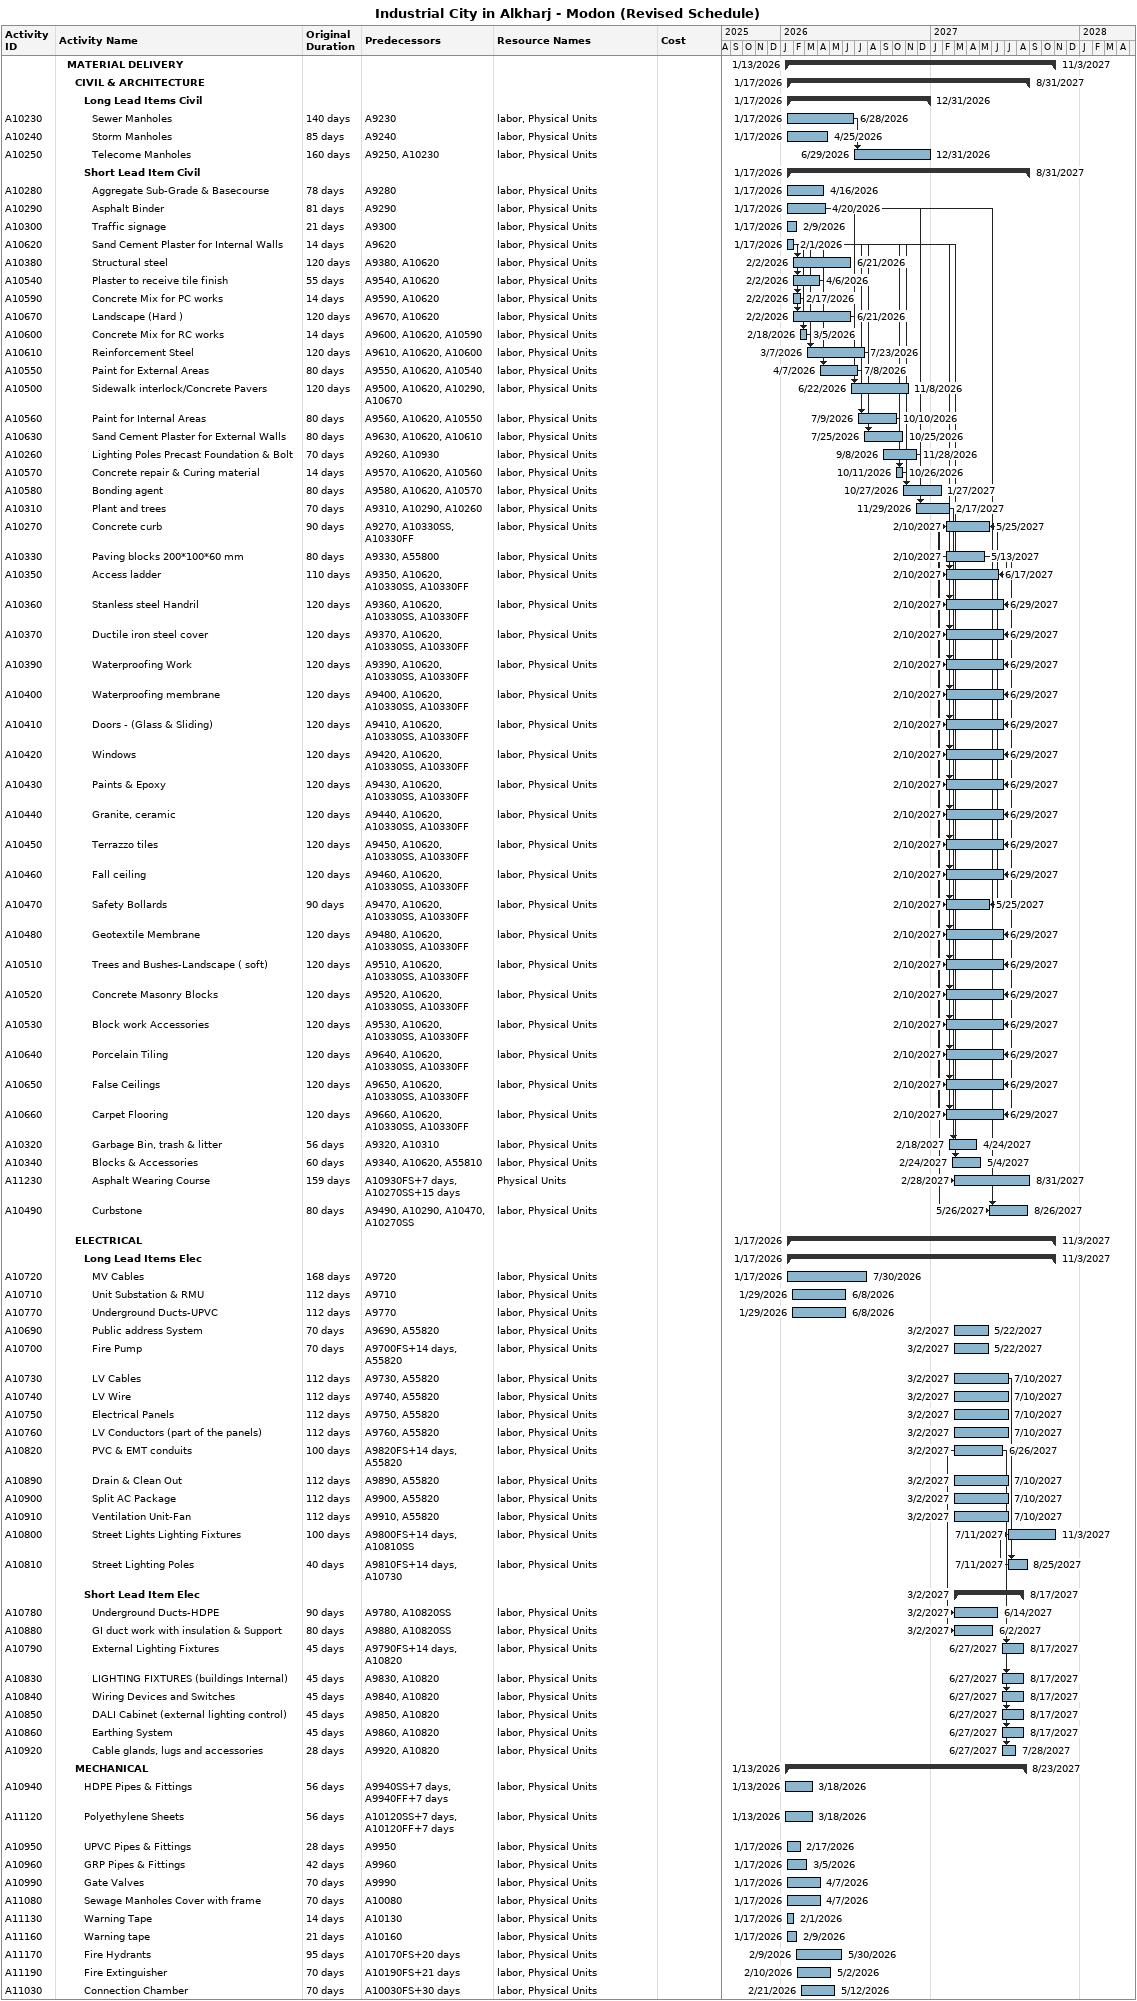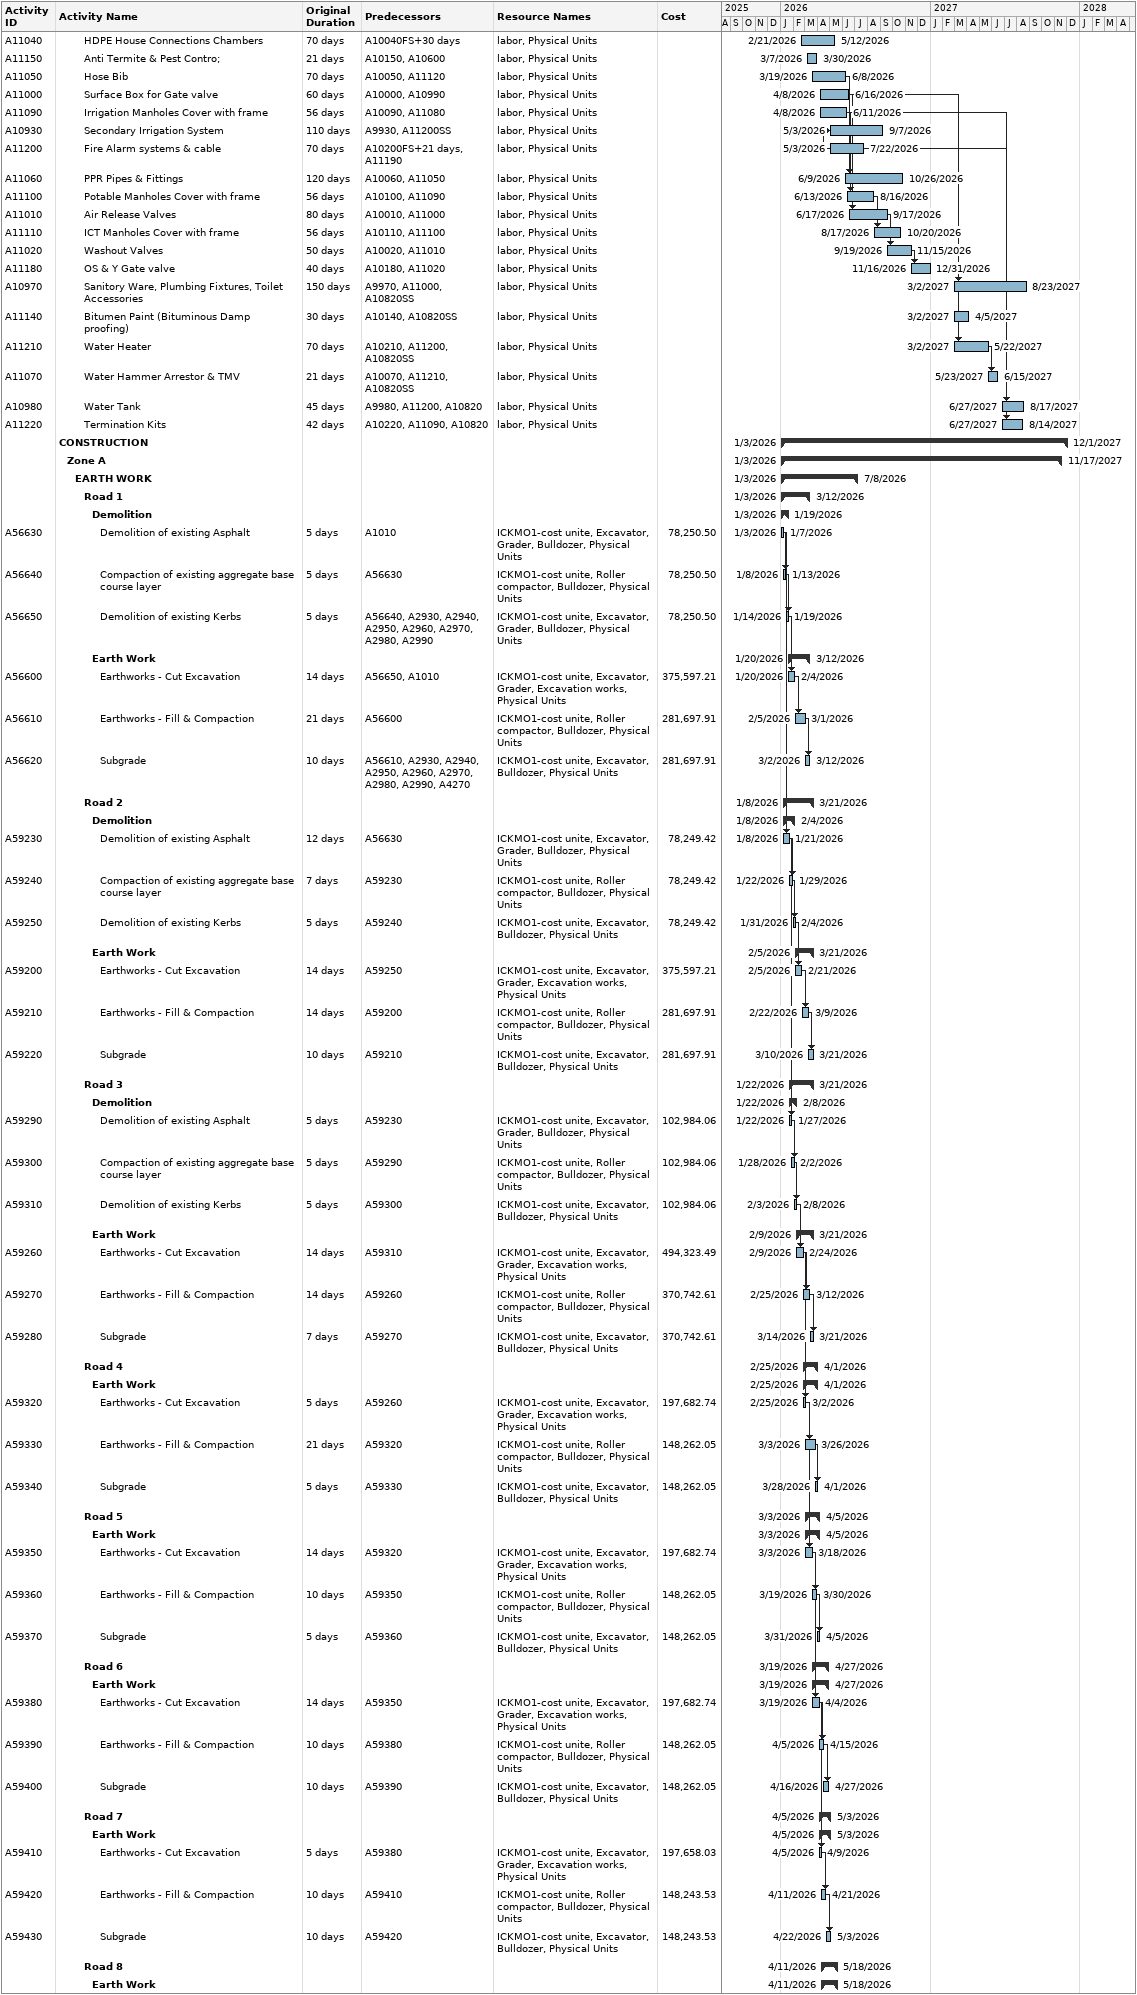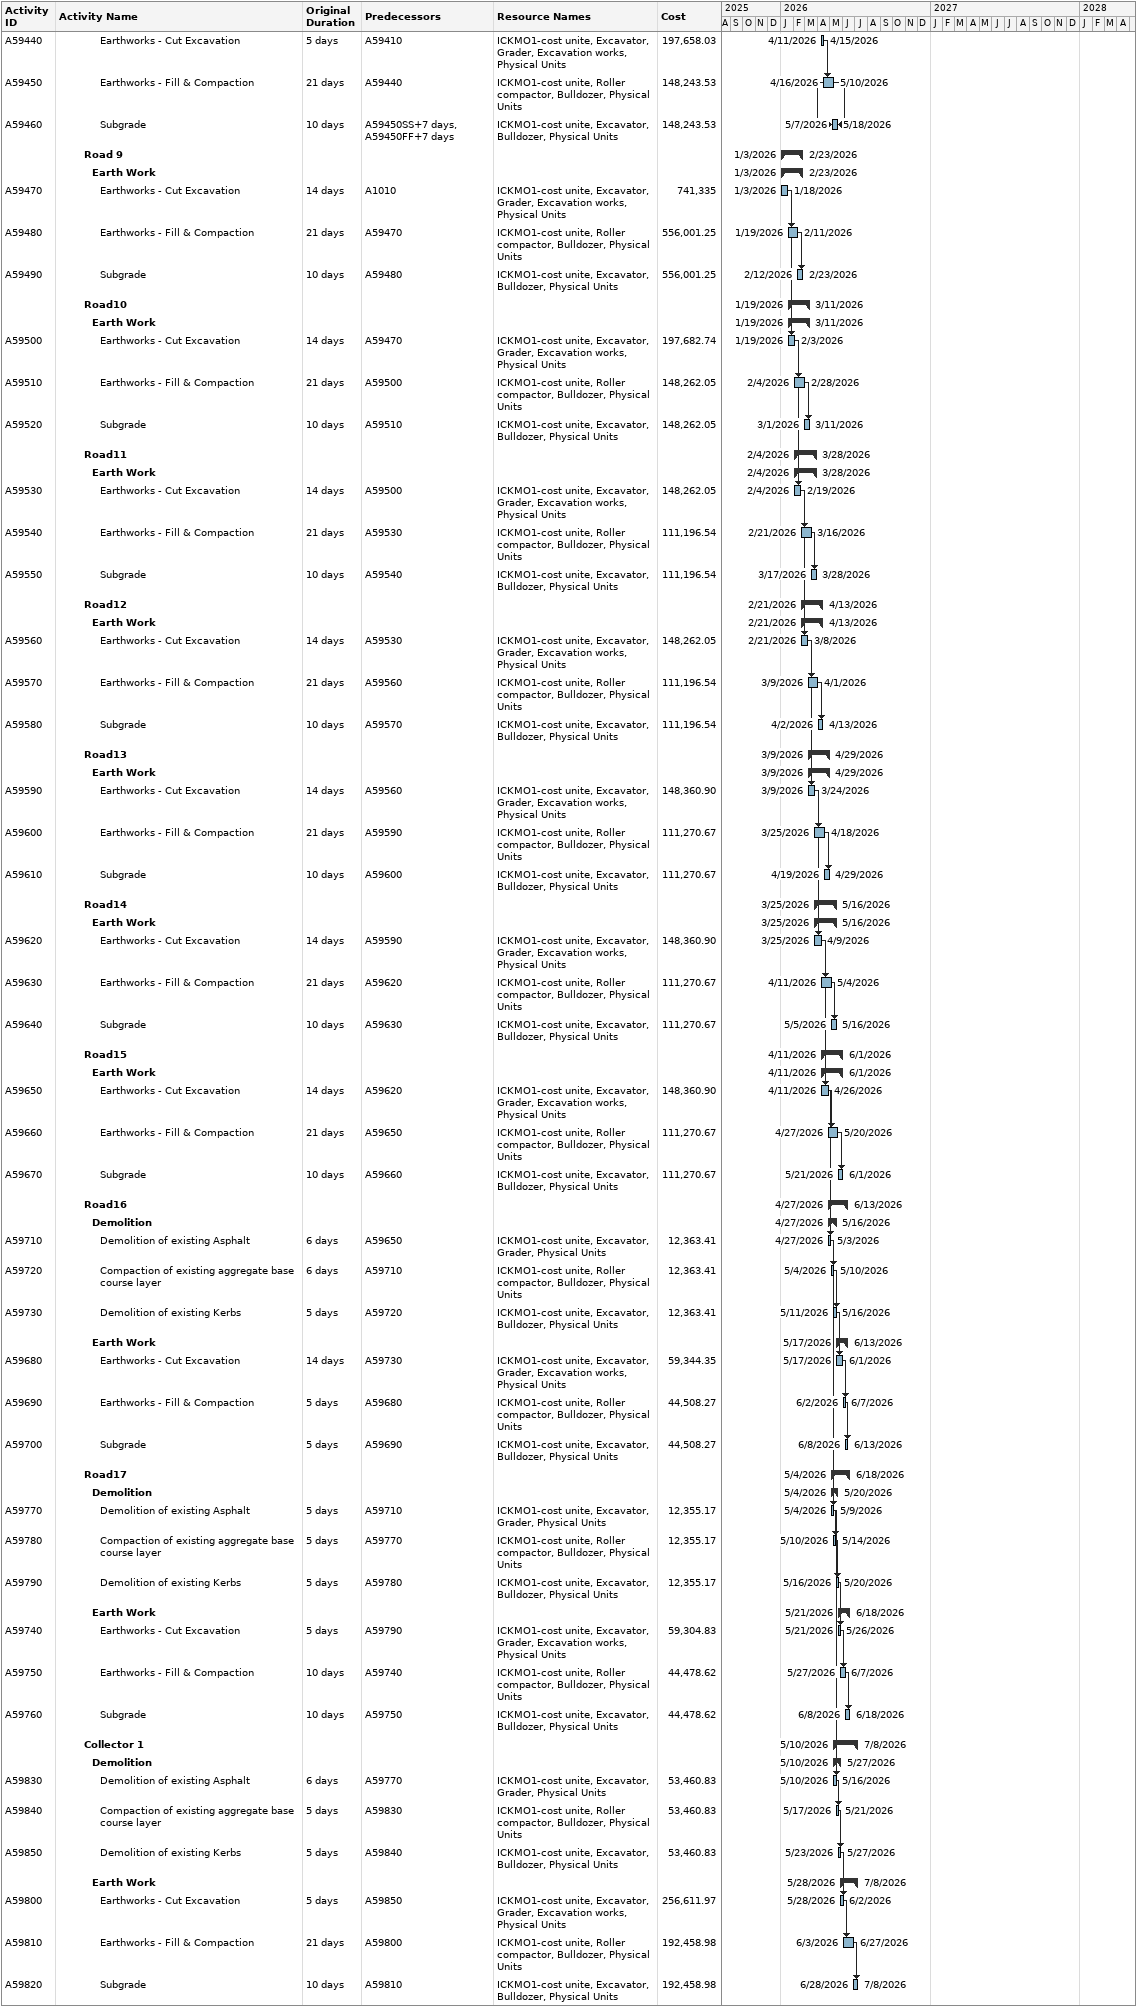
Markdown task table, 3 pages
Industrial City in Alkharj - Modon (Revised Schedule)

| ID | Level | Task | Original duration | Start | Finish | Predecessors | Resources | Cost |
|---|---|---|---|---|---|---|---|---|
|  | 2 | **MATERIAL DELIVERY** |  | 2026-01-13 | 2027-11-03 |  |  |  |
|  | 3 | **CIVIL & ARCHITECTURE** |  | 2026-01-17 | 2027-08-31 |  |  |  |
|  | 4 | **Long Lead Items Civil** |  | 2026-01-17 | 2026-12-31 |  |  |  |
| A10230 | 5 | Sewer Manholes | 140d | 2026-01-17 | 2026-06-28 | A9230 | labor, Physical Units |  |
| A10240 | 5 | Storm Manholes | 85d | 2026-01-17 | 2026-04-25 | A9240 | labor, Physical Units |  |
| A10250 | 5 | Telecome Manholes | 160d | 2026-06-29 | 2026-12-31 | A9250, A10230 | labor, Physical Units |  |
|  | 4 | **Short Lead Item Civil** |  | 2026-01-17 | 2027-08-31 |  |  |  |
| A10280 | 5 | Aggregate Sub-Grade & Basecourse | 78d | 2026-01-17 | 2026-04-16 | A9280 | labor, Physical Units |  |
| A10290 | 5 | Asphalt Binder | 81d | 2026-01-17 | 2026-04-20 | A9290 | labor, Physical Units |  |
| A10300 | 5 | Traffic signage | 21d | 2026-01-17 | 2026-02-09 | A9300 | labor, Physical Units |  |
| A10620 | 5 | Sand Cement Plaster for Internal Walls | 14d | 2026-01-17 | 2026-02-01 | A9620 | labor, Physical Units |  |
| A10380 | 5 | Structural steel | 120d | 2026-02-02 | 2026-06-21 | A9380, A10620 | labor, Physical Units |  |
| A10540 | 5 | Plaster to receive tile finish | 55d | 2026-02-02 | 2026-04-06 | A9540, A10620 | labor, Physical Units |  |
| A10590 | 5 | Concrete Mix for PC works | 14d | 2026-02-02 | 2026-02-17 | A9590, A10620 | labor, Physical Units |  |
| A10670 | 5 | Landscape (Hard ) | 120d | 2026-02-02 | 2026-06-21 | A9670, A10620 | labor, Physical Units |  |
| A10600 | 5 | Concrete Mix for RC works | 14d | 2026-02-18 | 2026-03-05 | A9600, A10620, A10590 | labor, Physical Units |  |
| A10610 | 5 | Reinforcement Steel | 120d | 2026-03-07 | 2026-07-23 | A9610, A10620, A10600 | labor, Physical Units |  |
| A10550 | 5 | Paint for External Areas | 80d | 2026-04-07 | 2026-07-08 | A9550, A10620, A10540 | labor, Physical Units |  |
| A10500 | 5 | Sidewalk interlock/Concrete Pavers | 120d | 2026-06-22 | 2026-11-08 | A9500, A10620, A10290, A10670 | labor, Physical Units |  |
| A10560 | 5 | Paint for Internal Areas | 80d | 2026-07-09 | 2026-10-10 | A9560, A10620, A10550 | labor, Physical Units |  |
| A10630 | 5 | Sand Cement Plaster for External Walls | 80d | 2026-07-25 | 2026-10-25 | A9630, A10620, A10610 | labor, Physical Units |  |
| A10260 | 5 | Lighting Poles Precast Foundation & Bolt | 70d | 2026-09-08 | 2026-11-28 | A9260, A10930 | labor, Physical Units |  |
| A10570 | 5 | Concrete repair & Curing material | 14d | 2026-10-11 | 2026-10-26 | A9570, A10620, A10560 | labor, Physical Units |  |
| A10580 | 5 | Bonding agent | 80d | 2026-10-27 | 2027-01-27 | A9580, A10620, A10570 | labor, Physical Units |  |
| A10310 | 5 | Plant and trees | 70d | 2026-11-29 | 2027-02-17 | A9310, A10290, A10260 | labor, Physical Units |  |
| A10270 | 5 | Concrete curb | 90d | 2027-02-10 | 2027-05-25 | A9270, A10330SS, A10330FF | labor, Physical Units |  |
| A10330 | 5 | Paving blocks 200*100*60 mm | 80d | 2027-02-10 | 2027-05-13 | A9330, A55800 | labor, Physical Units |  |
| A10350 | 5 | Access ladder | 110d | 2027-02-10 | 2027-06-17 | A9350, A10620, A10330SS, A10330FF | labor, Physical Units |  |
| A10360 | 5 | Stanless steel Handril | 120d | 2027-02-10 | 2027-06-29 | A9360, A10620, A10330SS, A10330FF | labor, Physical Units |  |
| A10370 | 5 | Ductile iron steel cover | 120d | 2027-02-10 | 2027-06-29 | A9370, A10620, A10330SS, A10330FF | labor, Physical Units |  |
| A10390 | 5 | Waterproofing Work | 120d | 2027-02-10 | 2027-06-29 | A9390, A10620, A10330SS, A10330FF | labor, Physical Units |  |
| A10400 | 5 | Waterproofing membrane | 120d | 2027-02-10 | 2027-06-29 | A9400, A10620, A10330SS, A10330FF | labor, Physical Units |  |
| A10410 | 5 | Doors - (Glass & Sliding) | 120d | 2027-02-10 | 2027-06-29 | A9410, A10620, A10330SS, A10330FF | labor, Physical Units |  |
| A10420 | 5 | Windows | 120d | 2027-02-10 | 2027-06-29 | A9420, A10620, A10330SS, A10330FF | labor, Physical Units |  |
| A10430 | 5 | Paints & Epoxy | 120d | 2027-02-10 | 2027-06-29 | A9430, A10620, A10330SS, A10330FF | labor, Physical Units |  |
| A10440 | 5 | Granite, ceramic | 120d | 2027-02-10 | 2027-06-29 | A9440, A10620, A10330SS, A10330FF | labor, Physical Units |  |
| A10450 | 5 | Terrazzo tiles | 120d | 2027-02-10 | 2027-06-29 | A9450, A10620, A10330SS, A10330FF | labor, Physical Units |  |
| A10460 | 5 | Fall ceiling | 120d | 2027-02-10 | 2027-06-29 | A9460, A10620, A10330SS, A10330FF | labor, Physical Units |  |
| A10470 | 5 | Safety Bollards | 90d | 2027-02-10 | 2027-05-25 | A9470, A10620, A10330SS, A10330FF | labor, Physical Units |  |
| A10480 | 5 | Geotextile Membrane | 120d | 2027-02-10 | 2027-06-29 | A9480, A10620, A10330SS, A10330FF | labor, Physical Units |  |
| A10510 | 5 | Trees and Bushes-Landscape ( soft) | 120d | 2027-02-10 | 2027-06-29 | A9510, A10620, A10330SS, A10330FF | labor, Physical Units |  |
| A10520 | 5 | Concrete Masonry Blocks | 120d | 2027-02-10 | 2027-06-29 | A9520, A10620, A10330SS, A10330FF | labor, Physical Units |  |
| A10530 | 5 | Block work Accessories | 120d | 2027-02-10 | 2027-06-29 | A9530, A10620, A10330SS, A10330FF | labor, Physical Units |  |
| A10640 | 5 | Porcelain Tiling | 120d | 2027-02-10 | 2027-06-29 | A9640, A10620, A10330SS, A10330FF | labor, Physical Units |  |
| A10650 | 5 | False Ceilings | 120d | 2027-02-10 | 2027-06-29 | A9650, A10620, A10330SS, A10330FF | labor, Physical Units |  |
| A10660 | 5 | Carpet Flooring | 120d | 2027-02-10 | 2027-06-29 | A9660, A10620, A10330SS, A10330FF | labor, Physical Units |  |
| A10320 | 5 | Garbage Bin, trash & litter | 56d | 2027-02-18 | 2027-04-24 | A9320, A10310 | labor, Physical Units |  |
| A10340 | 5 | Blocks & Accessories | 60d | 2027-02-24 | 2027-05-04 | A9340, A10620, A55810 | labor, Physical Units |  |
| A11230 | 5 | Asphalt Wearing Course | 159d | 2027-02-28 | 2027-08-31 | A10930FS+7d, A10270SS+15d | Physical Units |  |
| A10490 | 5 | Curbstone | 80d | 2027-05-26 | 2027-08-26 | A9490, A10290, A10470, A10270SS | labor, Physical Units |  |
|  | 3 | **ELECTRICAL** |  | 2026-01-17 | 2027-11-03 |  |  |  |
|  | 4 | **Long Lead Items Elec** |  | 2026-01-17 | 2027-11-03 |  |  |  |
| A10720 | 5 | MV Cables | 168d | 2026-01-17 | 2026-07-30 | A9720 | labor, Physical Units |  |
| A10710 | 5 | Unit Substation & RMU | 112d | 2026-01-29 | 2026-06-08 | A9710 | labor, Physical Units |  |
| A10770 | 5 | Underground Ducts-UPVC | 112d | 2026-01-29 | 2026-06-08 | A9770 | labor, Physical Units |  |
| A10690 | 5 | Public address System | 70d | 2027-03-02 | 2027-05-22 | A9690, A55820 | labor, Physical Units |  |
| A10700 | 5 | Fire Pump | 70d | 2027-03-02 | 2027-05-22 | A9700FS+14d, A55820 | labor, Physical Units |  |
| A10730 | 5 | LV Cables | 112d | 2027-03-02 | 2027-07-10 | A9730, A55820 | labor, Physical Units |  |
| A10740 | 5 | LV Wire | 112d | 2027-03-02 | 2027-07-10 | A9740, A55820 | labor, Physical Units |  |
| A10750 | 5 | Electrical Panels | 112d | 2027-03-02 | 2027-07-10 | A9750, A55820 | labor, Physical Units |  |
| A10760 | 5 | LV Conductors (part of the panels) | 112d | 2027-03-02 | 2027-07-10 | A9760, A55820 | labor, Physical Units |  |
| A10820 | 5 | PVC & EMT conduits | 100d | 2027-03-02 | 2027-06-26 | A9820FS+14d, A55820 | labor, Physical Units |  |
| A10890 | 5 | Drain & Clean Out | 112d | 2027-03-02 | 2027-07-10 | A9890, A55820 | labor, Physical Units |  |
| A10900 | 5 | Split AC Package | 112d | 2027-03-02 | 2027-07-10 | A9900, A55820 | labor, Physical Units |  |
| A10910 | 5 | Ventilation Unit-Fan | 112d | 2027-03-02 | 2027-07-10 | A9910, A55820 | labor, Physical Units |  |
| A10800 | 5 | Street Lights Lighting Fixtures | 100d | 2027-07-11 | 2027-11-03 | A9800FS+14d, A10810SS | labor, Physical Units |  |
| A10810 | 5 | Street Lighting Poles | 40d | 2027-07-11 | 2027-08-25 | A9810FS+14d, A10730 | labor, Physical Units |  |
|  | 4 | **Short Lead Item Elec** |  | 2027-03-02 | 2027-08-17 |  |  |  |
| A10780 | 5 | Underground Ducts-HDPE | 90d | 2027-03-02 | 2027-06-14 | A9780, A10820SS | labor, Physical Units |  |
| A10880 | 5 | GI duct work with insulation & Support | 80d | 2027-03-02 | 2027-06-02 | A9880, A10820SS | labor, Physical Units |  |
| A10790 | 5 | External Lighting Fixtures | 45d | 2027-06-27 | 2027-08-17 | A9790FS+14d, A10820 | labor, Physical Units |  |
| A10830 | 5 | LIGHTING FIXTURES (buildings Internal) | 45d | 2027-06-27 | 2027-08-17 | A9830, A10820 | labor, Physical Units |  |
| A10840 | 5 | Wiring Devices and Switches | 45d | 2027-06-27 | 2027-08-17 | A9840, A10820 | labor, Physical Units |  |
| A10850 | 5 | DALI Cabinet (external lighting control) | 45d | 2027-06-27 | 2027-08-17 | A9850, A10820 | labor, Physical Units |  |
| A10860 | 5 | Earthing System | 45d | 2027-06-27 | 2027-08-17 | A9860, A10820 | labor, Physical Units |  |
| A10920 | 5 | Cable glands, lugs and accessories | 28d | 2027-06-27 | 2027-07-28 | A9920, A10820 | labor, Physical Units |  |
|  | 3 | **MECHANICAL** |  | 2026-01-13 | 2027-08-23 |  |  |  |
| A10940 | 4 | HDPE Pipes & Fittings | 56d | 2026-01-13 | 2026-03-18 | A9940SS+7d, A9940FF+7d | labor, Physical Units |  |
| A11120 | 4 | Polyethylene Sheets | 56d | 2026-01-13 | 2026-03-18 | A10120SS+7d, A10120FF+7d | labor, Physical Units |  |
| A10950 | 4 | UPVC Pipes & Fittings | 28d | 2026-01-17 | 2026-02-17 | A9950 | labor, Physical Units |  |
| A10960 | 4 | GRP Pipes & Fittings | 42d | 2026-01-17 | 2026-03-05 | A9960 | labor, Physical Units |  |
| A10990 | 4 | Gate Valves | 70d | 2026-01-17 | 2026-04-07 | A9990 | labor, Physical Units |  |
| A11080 | 4 | Sewage Manholes Cover with frame | 70d | 2026-01-17 | 2026-04-07 | A10080 | labor, Physical Units |  |
| A11130 | 4 | Warning Tape | 14d | 2026-01-17 | 2026-02-01 | A10130 | labor, Physical Units |  |
| A11160 | 4 | Warning tape | 21d | 2026-01-17 | 2026-02-09 | A10160 | labor, Physical Units |  |
| A11170 | 4 | Fire Hydrants | 95d | 2026-02-09 | 2026-05-30 | A10170FS+20d | labor, Physical Units |  |
| A11190 | 4 | Fire Extinguisher | 70d | 2026-02-10 | 2026-05-02 | A10190FS+21d | labor, Physical Units |  |
| A11030 | 4 | Connection Chamber | 70d | 2026-02-21 | 2026-05-12 | A10030FS+30d | labor, Physical Units |  |
| A11040 | 4 | HDPE House Connections Chambers | 70d | 2026-02-21 | 2026-05-12 | A10040FS+30d | labor, Physical Units |  |
| A11150 | 4 | Anti Termite & Pest Contro; | 21d | 2026-03-07 | 2026-03-30 | A10150, A10600 | labor, Physical Units |  |
| A11050 | 4 | Hose Bib | 70d | 2026-03-19 | 2026-06-08 | A10050, A11120 | labor, Physical Units |  |
| A11000 | 4 | Surface Box for Gate valve | 60d | 2026-04-08 | 2026-06-16 | A10000, A10990 | labor, Physical Units |  |
| A11090 | 4 | Irrigation Manholes Cover with frame | 56d | 2026-04-08 | 2026-06-11 | A10090, A11080 | labor, Physical Units |  |
| A10930 | 4 | Secondary Irrigation System | 110d | 2026-05-03 | 2026-09-07 | A9930, A11200SS | labor, Physical Units |  |
| A11200 | 4 | Fire Alarm systems & cable | 70d | 2026-05-03 | 2026-07-22 | A10200FS+21d, A11190 | labor, Physical Units |  |
| A11060 | 4 | PPR Pipes & Fittings | 120d | 2026-06-09 | 2026-10-26 | A10060, A11050 | labor, Physical Units |  |
| A11100 | 4 | Potable Manholes Cover with frame | 56d | 2026-06-13 | 2026-08-16 | A10100, A11090 | labor, Physical Units |  |
| A11010 | 4 | Air Release Valves | 80d | 2026-06-17 | 2026-09-17 | A10010, A11000 | labor, Physical Units |  |
| A11110 | 4 | ICT Manholes Cover with frame | 56d | 2026-08-17 | 2026-10-20 | A10110, A11100 | labor, Physical Units |  |
| A11020 | 4 | Washout Valves | 50d | 2026-09-19 | 2026-11-15 | A10020, A11010 | labor, Physical Units |  |
| A11180 | 4 | OS & Y Gate valve | 40d | 2026-11-16 | 2026-12-31 | A10180, A11020 | labor, Physical Units |  |
| A10970 | 4 | Sanitory Ware, Plumbing Fixtures, Toilet Accessories | 150d | 2027-03-02 | 2027-08-23 | A9970, A11000, A10820SS | labor, Physical Units |  |
| A11140 | 4 | Bitumen Paint (Bituminous Damp proofing) | 30d | 2027-03-02 | 2027-04-05 | A10140, A10820SS | labor, Physical Units |  |
| A11210 | 4 | Water Heater | 70d | 2027-03-02 | 2027-05-22 | A10210, A11200, A10820SS | labor, Physical Units |  |
| A11070 | 4 | Water Hammer Arrestor & TMV | 21d | 2027-05-23 | 2027-06-15 | A10070, A11210, A10820SS | labor, Physical Units |  |
| A10980 | 4 | Water Tank | 45d | 2027-06-27 | 2027-08-17 | A9980, A11200, A10820 | labor, Physical Units |  |
| A11220 | 4 | Termination Kits | 42d | 2027-06-27 | 2027-08-14 | A10220, A11090, A10820 | labor, Physical Units |  |
|  | 1 | **CONSTRUCTION** |  | 2026-01-03 | 2027-12-01 |  |  |  |
|  | 2 | **Zone A** |  | 2026-01-03 | 2027-11-17 |  |  |  |
|  | 3 | **EARTH WORK** |  | 2026-01-03 | 2026-07-08 |  |  |  |
|  | 4 | **Road 1** |  | 2026-01-03 | 2026-03-12 |  |  |  |
|  | 5 | **Demolition** |  | 2026-01-03 | 2026-01-19 |  |  |  |
| A56630 | 6 | Demolition of existing Asphalt | 5d | 2026-01-03 | 2026-01-07 | A1010 | ICKMO1-cost unite, Excavator, Grader, Bulldozer, Physical Units | 78250.50 |
| A56640 | 6 | Compaction of existing aggregate base course layer | 5d | 2026-01-08 | 2026-01-13 | A56630 | ICKMO1-cost unite, Roller compactor, Bulldozer, Physical Units | 78250.50 |
| A56650 | 6 | Demolition of existing Kerbs | 5d | 2026-01-14 | 2026-01-19 | A56640, A2930, A2940, A2950, A2960, A2970, A2980, A2990 | ICKMO1-cost unite, Excavator, Grader, Bulldozer, Physical Units | 78250.50 |
|  | 5 | **Earth Work** |  | 2026-01-20 | 2026-03-12 |  |  |  |
| A56600 | 6 | Earthworks - Cut Excavation | 14d | 2026-01-20 | 2026-02-04 | A56650, A1010 | ICKMO1-cost unite, Excavator, Grader, Excavation works, Physical Units | 375597.21 |
| A56610 | 6 | Earthworks - Fill & Compaction | 21d | 2026-02-05 | 2026-03-01 | A56600 | ICKMO1-cost unite, Roller compactor, Bulldozer, Physical Units | 281697.91 |
| A56620 | 6 | Subgrade | 10d | 2026-03-02 | 2026-03-12 | A56610, A2930, A2940, A2950, A2960, A2970, A2980, A2990, A4270 | ICKMO1-cost unite, Excavator, Bulldozer, Physical Units | 281697.91 |
|  | 4 | **Road 2** |  | 2026-01-08 | 2026-03-21 |  |  |  |
|  | 5 | **Demolition** |  | 2026-01-08 | 2026-02-04 |  |  |  |
| A59230 | 6 | Demolition of existing Asphalt | 12d | 2026-01-08 | 2026-01-21 | A56630 | ICKMO1-cost unite, Excavator, Grader, Bulldozer, Physical Units | 78249.42 |
| A59240 | 6 | Compaction of existing aggregate base course layer | 7d | 2026-01-22 | 2026-01-29 | A59230 | ICKMO1-cost unite, Roller compactor, Bulldozer, Physical Units | 78249.42 |
| A59250 | 6 | Demolition of existing Kerbs | 5d | 2026-01-31 | 2026-02-04 | A59240 | ICKMO1-cost unite, Excavator, Bulldozer, Physical Units | 78249.42 |
|  | 5 | **Earth Work** |  | 2026-02-05 | 2026-03-21 |  |  |  |
| A59200 | 6 | Earthworks - Cut Excavation | 14d | 2026-02-05 | 2026-02-21 | A59250 | ICKMO1-cost unite, Excavator, Grader, Excavation works, Physical Units | 375597.21 |
| A59210 | 6 | Earthworks - Fill & Compaction | 14d | 2026-02-22 | 2026-03-09 | A59200 | ICKMO1-cost unite, Roller compactor, Bulldozer, Physical Units | 281697.91 |
| A59220 | 6 | Subgrade | 10d | 2026-03-10 | 2026-03-21 | A59210 | ICKMO1-cost unite, Excavator, Bulldozer, Physical Units | 281697.91 |
|  | 4 | **Road 3** |  | 2026-01-22 | 2026-03-21 |  |  |  |
|  | 5 | **Demolition** |  | 2026-01-22 | 2026-02-08 |  |  |  |
| A59290 | 6 | Demolition of existing Asphalt | 5d | 2026-01-22 | 2026-01-27 | A59230 | ICKMO1-cost unite, Excavator, Grader, Bulldozer, Physical Units | 102984.06 |
| A59300 | 6 | Compaction of existing aggregate base course layer | 5d | 2026-01-28 | 2026-02-02 | A59290 | ICKMO1-cost unite, Roller compactor, Bulldozer, Physical Units | 102984.06 |
| A59310 | 6 | Demolition of existing Kerbs | 5d | 2026-02-03 | 2026-02-08 | A59300 | ICKMO1-cost unite, Excavator, Bulldozer, Physical Units | 102984.06 |
|  | 5 | **Earth Work** |  | 2026-02-09 | 2026-03-21 |  |  |  |
| A59260 | 6 | Earthworks - Cut Excavation | 14d | 2026-02-09 | 2026-02-24 | A59310 | ICKMO1-cost unite, Excavator, Grader, Excavation works, Physical Units | 494323.49 |
| A59270 | 6 | Earthworks - Fill & Compaction | 14d | 2026-02-25 | 2026-03-12 | A59260 | ICKMO1-cost unite, Roller compactor, Bulldozer, Physical Units | 370742.61 |
| A59280 | 6 | Subgrade | 7d | 2026-03-14 | 2026-03-21 | A59270 | ICKMO1-cost unite, Excavator, Bulldozer, Physical Units | 370742.61 |
|  | 4 | **Road 4** |  | 2026-02-25 | 2026-04-01 |  |  |  |
|  | 5 | **Earth Work** |  | 2026-02-25 | 2026-04-01 |  |  |  |
| A59320 | 6 | Earthworks - Cut Excavation | 5d | 2026-02-25 | 2026-03-02 | A59260 | ICKMO1-cost unite, Excavator, Grader, Excavation works, Physical Units | 197682.74 |
| A59330 | 6 | Earthworks - Fill & Compaction | 21d | 2026-03-03 | 2026-03-26 | A59320 | ICKMO1-cost unite, Roller compactor, Bulldozer, Physical Units | 148262.05 |
| A59340 | 6 | Subgrade | 5d | 2026-03-28 | 2026-04-01 | A59330 | ICKMO1-cost unite, Excavator, Bulldozer, Physical Units | 148262.05 |
|  | 4 | **Road 5** |  | 2026-03-03 | 2026-04-05 |  |  |  |
|  | 5 | **Earth Work** |  | 2026-03-03 | 2026-04-05 |  |  |  |
| A59350 | 6 | Earthworks - Cut Excavation | 14d | 2026-03-03 | 2026-03-18 | A59320 | ICKMO1-cost unite, Excavator, Grader, Excavation works, Physical Units | 197682.74 |
| A59360 | 6 | Earthworks - Fill & Compaction | 10d | 2026-03-19 | 2026-03-30 | A59350 | ICKMO1-cost unite, Roller compactor, Bulldozer, Physical Units | 148262.05 |
| A59370 | 6 | Subgrade | 5d | 2026-03-31 | 2026-04-05 | A59360 | ICKMO1-cost unite, Excavator, Bulldozer, Physical Units | 148262.05 |
|  | 4 | **Road 6** |  | 2026-03-19 | 2026-04-27 |  |  |  |
|  | 5 | **Earth Work** |  | 2026-03-19 | 2026-04-27 |  |  |  |
| A59380 | 6 | Earthworks - Cut Excavation | 14d | 2026-03-19 | 2026-04-04 | A59350 | ICKMO1-cost unite, Excavator, Grader, Excavation works, Physical Units | 197682.74 |
| A59390 | 6 | Earthworks - Fill & Compaction | 10d | 2026-04-05 | 2026-04-15 | A59380 | ICKMO1-cost unite, Roller compactor, Bulldozer, Physical Units | 148262.05 |
| A59400 | 6 | Subgrade | 10d | 2026-04-16 | 2026-04-27 | A59390 | ICKMO1-cost unite, Excavator, Bulldozer, Physical Units | 148262.05 |
|  | 4 | **Road 7** |  | 2026-04-05 | 2026-05-03 |  |  |  |
|  | 5 | **Earth Work** |  | 2026-04-05 | 2026-05-03 |  |  |  |
| A59410 | 6 | Earthworks - Cut Excavation | 5d | 2026-04-05 | 2026-04-09 | A59380 | ICKMO1-cost unite, Excavator, Grader, Excavation works, Physical Units | 197658.03 |
| A59420 | 6 | Earthworks - Fill & Compaction | 10d | 2026-04-11 | 2026-04-21 | A59410 | ICKMO1-cost unite, Roller compactor, Bulldozer, Physical Units | 148243.53 |
| A59430 | 6 | Subgrade | 10d | 2026-04-22 | 2026-05-03 | A59420 | ICKMO1-cost unite, Excavator, Bulldozer, Physical Units | 148243.53 |
|  | 4 | **Road 8** |  | 2026-04-11 | 2026-05-18 |  |  |  |
|  | 5 | **Earth Work** |  | 2026-04-11 | 2026-05-18 |  |  |  |
| A59440 | 6 | Earthworks - Cut Excavation | 5d | 2026-04-11 | 2026-04-15 | A59410 | ICKMO1-cost unite, Excavator, Grader, Excavation works, Physical Units | 197658.03 |
| A59450 | 6 | Earthworks - Fill & Compaction | 21d | 2026-04-16 | 2026-05-10 | A59440 | ICKMO1-cost unite, Roller compactor, Bulldozer, Physical Units | 148243.53 |
| A59460 | 6 | Subgrade | 10d | 2026-05-07 | 2026-05-18 | A59450SS+7d, A59450FF+7d | ICKMO1-cost unite, Excavator, Bulldozer, Physical Units | 148243.53 |
|  | 4 | **Road 9** |  | 2026-01-03 | 2026-02-23 |  |  |  |
|  | 5 | **Earth Work** |  | 2026-01-03 | 2026-02-23 |  |  |  |
| A59470 | 6 | Earthworks - Cut Excavation | 14d | 2026-01-03 | 2026-01-18 | A1010 | ICKMO1-cost unite, Excavator, Grader, Excavation works, Physical Units | 741335 |
| A59480 | 6 | Earthworks - Fill & Compaction | 21d | 2026-01-19 | 2026-02-11 | A59470 | ICKMO1-cost unite, Roller compactor, Bulldozer, Physical Units | 556001.25 |
| A59490 | 6 | Subgrade | 10d | 2026-02-12 | 2026-02-23 | A59480 | ICKMO1-cost unite, Excavator, Bulldozer, Physical Units | 556001.25 |
|  | 4 | **Road10** |  | 2026-01-19 | 2026-03-11 |  |  |  |
|  | 5 | **Earth Work** |  | 2026-01-19 | 2026-03-11 |  |  |  |
| A59500 | 6 | Earthworks - Cut Excavation | 14d | 2026-01-19 | 2026-02-03 | A59470 | ICKMO1-cost unite, Excavator, Grader, Excavation works, Physical Units | 197682.74 |
| A59510 | 6 | Earthworks - Fill & Compaction | 21d | 2026-02-04 | 2026-02-28 | A59500 | ICKMO1-cost unite, Roller compactor, Bulldozer, Physical Units | 148262.05 |
| A59520 | 6 | Subgrade | 10d | 2026-03-01 | 2026-03-11 | A59510 | ICKMO1-cost unite, Excavator, Bulldozer, Physical Units | 148262.05 |
|  | 4 | **Road11** |  | 2026-02-04 | 2026-03-28 |  |  |  |
|  | 5 | **Earth Work** |  | 2026-02-04 | 2026-03-28 |  |  |  |
| A59530 | 6 | Earthworks - Cut Excavation | 14d | 2026-02-04 | 2026-02-19 | A59500 | ICKMO1-cost unite, Excavator, Grader, Excavation works, Physical Units | 148262.05 |
| A59540 | 6 | Earthworks - Fill & Compaction | 21d | 2026-02-21 | 2026-03-16 | A59530 | ICKMO1-cost unite, Roller compactor, Bulldozer, Physical Units | 111196.54 |
| A59550 | 6 | Subgrade | 10d | 2026-03-17 | 2026-03-28 | A59540 | ICKMO1-cost unite, Excavator, Bulldozer, Physical Units | 111196.54 |
|  | 4 | **Road12** |  | 2026-02-21 | 2026-04-13 |  |  |  |
|  | 5 | **Earth Work** |  | 2026-02-21 | 2026-04-13 |  |  |  |
| A59560 | 6 | Earthworks - Cut Excavation | 14d | 2026-02-21 | 2026-03-08 | A59530 | ICKMO1-cost unite, Excavator, Grader, Excavation works, Physical Units | 148262.05 |
| A59570 | 6 | Earthworks - Fill & Compaction | 21d | 2026-03-09 | 2026-04-01 | A59560 | ICKMO1-cost unite, Roller compactor, Bulldozer, Physical Units | 111196.54 |
| A59580 | 6 | Subgrade | 10d | 2026-04-02 | 2026-04-13 | A59570 | ICKMO1-cost unite, Excavator, Bulldozer, Physical Units | 111196.54 |
|  | 4 | **Road13** |  | 2026-03-09 | 2026-04-29 |  |  |  |
|  | 5 | **Earth Work** |  | 2026-03-09 | 2026-04-29 |  |  |  |
| A59590 | 6 | Earthworks - Cut Excavation | 14d | 2026-03-09 | 2026-03-24 | A59560 | ICKMO1-cost unite, Excavator, Grader, Excavation works, Physical Units | 148360.90 |
| A59600 | 6 | Earthworks - Fill & Compaction | 21d | 2026-03-25 | 2026-04-18 | A59590 | ICKMO1-cost unite, Roller compactor, Bulldozer, Physical Units | 111270.67 |
| A59610 | 6 | Subgrade | 10d | 2026-04-19 | 2026-04-29 | A59600 | ICKMO1-cost unite, Excavator, Bulldozer, Physical Units | 111270.67 |
|  | 4 | **Road14** |  | 2026-03-25 | 2026-05-16 |  |  |  |
|  | 5 | **Earth Work** |  | 2026-03-25 | 2026-05-16 |  |  |  |
| A59620 | 6 | Earthworks - Cut Excavation | 14d | 2026-03-25 | 2026-04-09 | A59590 | ICKMO1-cost unite, Excavator, Grader, Excavation works, Physical Units | 148360.90 |
| A59630 | 6 | Earthworks - Fill & Compaction | 21d | 2026-04-11 | 2026-05-04 | A59620 | ICKMO1-cost unite, Roller compactor, Bulldozer, Physical Units | 111270.67 |
| A59640 | 6 | Subgrade | 10d | 2026-05-05 | 2026-05-16 | A59630 | ICKMO1-cost unite, Excavator, Bulldozer, Physical Units | 111270.67 |
|  | 4 | **Road15** |  | 2026-04-11 | 2026-06-01 |  |  |  |
|  | 5 | **Earth Work** |  | 2026-04-11 | 2026-06-01 |  |  |  |
| A59650 | 6 | Earthworks - Cut Excavation | 14d | 2026-04-11 | 2026-04-26 | A59620 | ICKMO1-cost unite, Excavator, Grader, Excavation works, Physical Units | 148360.90 |
| A59660 | 6 | Earthworks - Fill & Compaction | 21d | 2026-04-27 | 2026-05-20 | A59650 | ICKMO1-cost unite, Roller compactor, Bulldozer, Physical Units | 111270.67 |
| A59670 | 6 | Subgrade | 10d | 2026-05-21 | 2026-06-01 | A59660 | ICKMO1-cost unite, Excavator, Bulldozer, Physical Units | 111270.67 |
|  | 4 | **Road16** |  | 2026-04-27 | 2026-06-13 |  |  |  |
|  | 5 | **Demolition** |  | 2026-04-27 | 2026-05-16 |  |  |  |
| A59710 | 6 | Demolition of existing Asphalt | 6d | 2026-04-27 | 2026-05-03 | A59650 | ICKMO1-cost unite, Excavator, Grader, Physical Units | 12363.41 |
| A59720 | 6 | Compaction of existing aggregate base course layer | 6d | 2026-05-04 | 2026-05-10 | A59710 | ICKMO1-cost unite, Roller compactor, Bulldozer, Physical Units | 12363.41 |
| A59730 | 6 | Demolition of existing Kerbs | 5d | 2026-05-11 | 2026-05-16 | A59720 | ICKMO1-cost unite, Excavator, Bulldozer, Physical Units | 12363.41 |
|  | 5 | **Earth Work** |  | 2026-05-17 | 2026-06-13 |  |  |  |
| A59680 | 6 | Earthworks - Cut Excavation | 14d | 2026-05-17 | 2026-06-01 | A59730 | ICKMO1-cost unite, Excavator, Grader, Excavation works, Physical Units | 59344.35 |
| A59690 | 6 | Earthworks - Fill & Compaction | 5d | 2026-06-02 | 2026-06-07 | A59680 | ICKMO1-cost unite, Roller compactor, Bulldozer, Physical Units | 44508.27 |
| A59700 | 6 | Subgrade | 5d | 2026-06-08 | 2026-06-13 | A59690 | ICKMO1-cost unite, Excavator, Bulldozer, Physical Units | 44508.27 |
|  | 4 | **Road17** |  | 2026-05-04 | 2026-06-18 |  |  |  |
|  | 5 | **Demolition** |  | 2026-05-04 | 2026-05-20 |  |  |  |
| A59770 | 6 | Demolition of existing Asphalt | 5d | 2026-05-04 | 2026-05-09 | A59710 | ICKMO1-cost unite, Excavator, Grader, Physical Units | 12355.17 |
| A59780 | 6 | Compaction of existing aggregate base course layer | 5d | 2026-05-10 | 2026-05-14 | A59770 | ICKMO1-cost unite, Roller compactor, Bulldozer, Physical Units | 12355.17 |
| A59790 | 6 | Demolition of existing Kerbs | 5d | 2026-05-16 | 2026-05-20 | A59780 | ICKMO1-cost unite, Excavator, Bulldozer, Physical Units | 12355.17 |
|  | 5 | **Earth Work** |  | 2026-05-21 | 2026-06-18 |  |  |  |
| A59740 | 6 | Earthworks - Cut Excavation | 5d | 2026-05-21 | 2026-05-26 | A59790 | ICKMO1-cost unite, Excavator, Grader, Excavation works, Physical Units | 59304.83 |
| A59750 | 6 | Earthworks - Fill & Compaction | 10d | 2026-05-27 | 2026-06-07 | A59740 | ICKMO1-cost unite, Roller compactor, Bulldozer, Physical Units | 44478.62 |
| A59760 | 6 | Subgrade | 10d | 2026-06-08 | 2026-06-18 | A59750 | ICKMO1-cost unite, Excavator, Bulldozer, Physical Units | 44478.62 |
|  | 4 | **Collector 1** |  | 2026-05-10 | 2026-07-08 |  |  |  |
|  | 5 | **Demolition** |  | 2026-05-10 | 2026-05-27 |  |  |  |
| A59830 | 6 | Demolition of existing Asphalt | 6d | 2026-05-10 | 2026-05-16 | A59770 | ICKMO1-cost unite, Excavator, Grader, Physical Units | 53460.83 |
| A59840 | 6 | Compaction of existing aggregate base course layer | 5d | 2026-05-17 | 2026-05-21 | A59830 | ICKMO1-cost unite, Roller compactor, Bulldozer, Physical Units | 53460.83 |
| A59850 | 6 | Demolition of existing Kerbs | 5d | 2026-05-23 | 2026-05-27 | A59840 | ICKMO1-cost unite, Excavator, Bulldozer, Physical Units | 53460.83 |
|  | 5 | **Earth Work** |  | 2026-05-28 | 2026-07-08 |  |  |  |
| A59800 | 6 | Earthworks - Cut Excavation | 5d | 2026-05-28 | 2026-06-02 | A59850 | ICKMO1-cost unite, Excavator, Grader, Excavation works, Physical Units | 256611.97 |
| A59810 | 6 | Earthworks - Fill & Compaction | 21d | 2026-06-03 | 2026-06-27 | A59800 | ICKMO1-cost unite, Roller compactor, Bulldozer, Physical Units | 192458.98 |
| A59820 | 6 | Subgrade | 10d | 2026-06-28 | 2026-07-08 | A59810 | ICKMO1-cost unite, Excavator, Bulldozer, Physical Units | 192458.98 |
